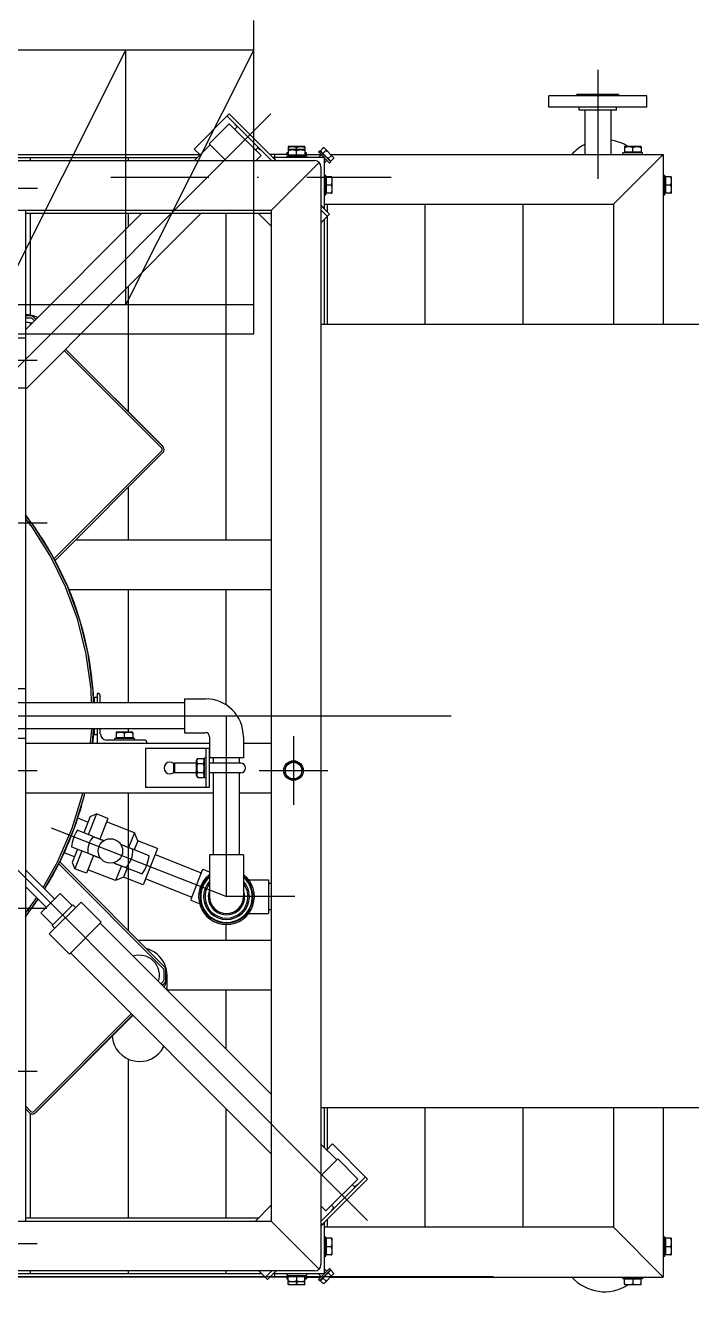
# Model space of a CAD drawing. Extents: x -24065 to -11187, y -102841 to -92978.
# Drawn here: x -13673 to -12991, y -100731 to -99437 of the extents above; entities that cross this region are included whole.
import ezdxf

# ---------------------------------------------------------------- set-up
doc = ezdxf.new("R2010")
doc.units = 0
doc.header["$LTSCALE"] = 200
doc.header["$MEASUREMENT"] = 0
doc.linetypes.add('CENTER', pattern=[2, 1.25, -0.25, 0.25, -0.25])
doc.linetypes.add('DASHDOT', pattern=[1, 0.5, -0.25, 0, -0.25])
for name, color, linetype in [('CENTRO', 1, 'DASHDOT'), ('DIM', 1, 'Continuous'), ('M2', 2, 'Continuous'), ('M3', 3, 'Continuous'), ('MC1', 8, 'CENTER')]:
    doc.layers.add(name, color=color, linetype=linetype)

# ---------------------------------------------------------------- blocks, each defined once
blk = doc.blocks.new('ghfgh')
at = {"layer": 'M2'}
for p, q in [((14657.7, -9830.2), (14557.7, -9830.2)), ((14557.7, -9841.6), (14557.7, -9830.2)), ((14629.2, -9828.6), (14586.2, -9828.6)), ((14586.2, -9830.2), (14586.2, -9828.6)), ((14629.2, -9830.2), (14629.2, -9828.6)), ((14657.7, -9841.6), (14657.7, -9830.2)), ((14657.7, -9841.6), (14557.7, -9841.6)), ((14588.7, -9844.6), (14588.7, -9841.6)), ((14626.7, -9844.6), (14588.7, -9844.6)), ((14594.4, -9844.6), (14594.4, -9889.9)), ((14621, -9844.6), (14621, -9889.9)), ((14626.7, -9844.6), (14626.7, -9841.6)), ((14185.3, -10445.8), (14185.3, -10480.4)), ((14185.3, -10445.8), (14206.7, -10445.8)), ((14185.3, -10449.8), (13990.8, -10449.8)), ((14185.3, -10476.4), (13990.8, -10476.4)), ((14185.3, -10480.4), (14206.7, -10480.4)), ((14210.8, -10484.5), (14210.8, -10506)), ((14245.4, -10484.5), (14245.4, -10506)), ((14210.3, -10496.5), (14145.3, -10496.5)), ((14145.3, -10496.5), (14145.3, -10536.5)), ((14207.1, -10496.5), (14207.1, -10536.5)), ((14210.3, -10496.5), (14210.3, -10536.5)), ((14174.1, -10512.2), (14174.8, -10511.5)), ((14174.1, -10520.8), (14174.1, -10512.2)), ((14174.8, -10511.5), (14174.8, -10521.5)), ((14197.4, -10511.5), (14174.8, -10511.5)), ((14197.4, -10508.8), (14198.7, -10506.7)), ((14197.4, -10524.1), (14197.4, -10508.8)), ((14198.7, -10506.7), (14204.2, -10506.7)), ((14198.7, -10511.7), (14204.2, -10511.7)), ((14205.4, -10508.8), (14204.2, -10506.7)), ((14205.4, -10506.5), (14205.4, -10526.5)), ((14207.1, -10506.5), (14205.4, -10506.5)), ((14242.6, -10511.5), (14210.3, -10511.5)), ((14245.4, -10506), (14210.8, -10506)), ((14214.8, -10511.5), (14214.8, -10506)), ((14241.5, -10511.5), (14241.5, -10506)), ((14174.1, -10520.8), (14174.8, -10521.5)), ((14197.4, -10521.5), (14174.8, -10521.5)), ((14197.4, -10524.1), (14198.7, -10526.3)), ((14204.2, -10521.3), (14198.7, -10521.3)), ((14198.7, -10526.3), (14204.2, -10526.3)), ((14205.4, -10524.1), (14204.2, -10526.3)), ((14242.6, -10521.5), (14210.3, -10521.5)), ((14214.8, -10605), (14214.8, -10521.5)), ((14241.5, -10605), (14241.5, -10521.5)), ((14210.3, -10536.5), (14145.3, -10536.5)), ((14207.1, -10526.5), (14205.4, -10526.5)), ((14095.1, -10563.3), (14086.8, -10584.6)), ((14088.8, -10566), (14095.1, -10563.3)), ((14106.9, -10567.9), (14095.1, -10563.3)), ((14086.5, -10571.9), (14076, -10567.7)), ((14088.8, -10566), (14082.2, -10582.8)), ((14106.9, -10567.9), (14098.6, -10589.2)), ((14133.9, -10582.6), (14105.5, -10571.5)), ((14091.7, -10586.5), (14075.4, -10580.1)), ((14133.9, -10582.6), (14128, -10597.8)), ((14137.4, -10590.7), (14133.8, -10600)), ((14137.4, -10590.7), (14133.9, -10582.6)), ((14157.7, -10598.7), (14137.4, -10590.7)), ((14072.7, -10607.1), (14062.2, -10603)), ((14069.7, -10596.9), (14086.6, -10603.5)), ((14075.8, -10599.3), (14070.4, -10612.9)), ((14080.3, -10601.1), (14073.2, -10619.3)), ((14149.1, -10606.1), (14132.4, -10599.5)), ((14157.7, -10598.7), (14143, -10635.9)), ((14070.4, -10612.9), (14073.2, -10619.3)), ((14092.1, -10605.7), (14084.9, -10623.9)), ((14120.7, -10616.4), (14114.7, -10631.5)), ((14155.2, -10604.9), (14202.3, -10623.4)), ((14245.4, -10605), (14210.8, -10605)), ((14210.8, -10605), (14210.8, -10647.8)), ((14245.4, -10605), (14245.4, -10647.8)), ((14084.9, -10623.9), (14073.2, -10619.3)), ((14114.7, -10631.5), (14086.3, -10620.4)), ((14122.8, -10628), (14114.7, -10631.5)), ((14126.5, -10618.7), (14122.8, -10628)), ((14143, -10635.9), (14122.8, -10628)), ((14125.1, -10618.1), (14141.8, -10624.7)), ((14145.5, -10629.7), (14192.5, -10648.2)), ((14203.4, -10620.7), (14191.5, -10650.9)), ((14210.8, -10622.8), (14204.3, -10620.2)), ((14250.8, -10630.5), (14271, -10630.5)), ((14271, -10630.5), (14271, -10665.1)), ((14273.8, -10634.5), (14271, -10634.5)), ((14200.6, -10655.3), (14191.9, -10651.9)), ((14250.8, -10665.1), (14271, -10665.1)), ((14273.8, -10661.2), (14271, -10661.2))]:
    blk.add_line(p, q, dxfattribs=at)
blk.add_circle((14109.4, -10601.2), 12.5, dxfattribs=at)
for centre, radius, start, end in [((14206.7, -10484.5), 38.7, 0, 90), ((14206.7, -10484.5), 4.14, 0, 90), ((14170.3, -10516.5), 6, 48.2091, 311.7909), ((14242.6, -10516.5), 5, 270, 90), ((14068.5, -10577.2), 2, 336.7241, 342.931), ((14109.4, -10601.2), 40, 148.1968, 173.7907), ((14068.5, -10577.2), 4, 336.7241, 342.931), ((14109.4, -10601.2), 23, 140.3312, 185.7484), ((14109.4, -10601.2), 23, 312.7859, 4.3288), ((14109.4, -10601.2), 40, 324.0798, 353.0349), ((14228.1, -10647.8), 28.5, 127.3742, 52.6258), ((14228.1, -10647.8), 27, 129.8471, 50.1529), ((14228.1, -10647.8), 26.4, 130.8684, 49.1316), ((14204.1, -10620.9), 0.756, 68.5574, 158.5574), ((14228.1, -10647.8), 23.4, 137.6821, 42.3179), ((14228.1, -10647.8), 21.9, 142.1925, 37.8075), ((14228.1, -10647.8), 18.6, 158.3153, 21.6847), ((14192.2, -10651.2), 0.756, 158.5574, 248.5574), ((14228.1, -10647.8), 17.3, 180, 0)]:
    blk.add_arc(centre, radius, start, end, dxfattribs=at)
for points, weights in [([(14198.7, -10511.7), (14197.2, -10509.2), (14198.7, -10506.7)], [1, 1.15804961504, 1]), ([(14198.7, -10521.3), (14197.3, -10516.5), (14198.7, -10511.7)], [1, 1.1481454356, 1]), ([(14204.2, -10506.7), (14205.6, -10509.2), (14204.2, -10511.7)], [1, 1.15804961504, 1]), ([(14204.2, -10511.7), (14205.6, -10516.5), (14204.2, -10521.3)], [1, 1.1481454356, 1]), ([(14198.7, -10526.3), (14197.2, -10523.8), (14198.7, -10521.3)], [1, 1.15804961504, 1]), ([(14204.2, -10521.3), (14205.6, -10523.8), (14204.2, -10526.3)], [1, 1.15804961504, 1]), ([(14102.6, -10590.8), (14098.7, -10589.3), (14091.7, -10586.5)], [1, 1.05833764344, 1]), ([(14086.6, -10603.5), (14094.8, -10606.8), (14099.3, -10608.5)], [1, 1.08385277719, 1]), ([(14132.4, -10599.5), (14124.4, -10596.4), (14120.1, -10594.7)], [1, 1.07739880307, 1]), ([(14112.8, -10613.3), (14117.1, -10615), (14125.1, -10618.1)], [1, 1.07739880307, 1])]:
    blk.add_rational_spline(points, weights, degree=2, dxfattribs=at)
at = {"layer": 'M3'}
for p, q in [((14231, -9848.5), (14195, -9884.4)), ((14228.7, -9850.7), (14274.3, -9896.3)), ((14231, -9848.5), (14278.8, -9896.3)), ((14210.3, -9879), (14230.8, -9858.5)), ((14263.4, -9891), (14230.8, -9858.5)), ((14236.5, -9864.2), (14239.3, -9861.3)), ((14227.6, -9896.3), (14210.3, -9879)), ((13248.2, -9889.9), (14200.6, -9889.9)), ((14201.1, -9890.4), (14195, -9884.4)), ((14195.2, -9896.3), (14211.4, -9880.1)), ((14257.7, -9885.4), (14260.5, -9882.5)), ((14258.1, -9896.3), (14263.4, -9891)), ((14291.3, -9889.9), (14272.4, -9889.9)), ((14277, -9889.9), (14277, -9893.2)), ((14291.3, -9888.2), (14289.8, -9888.2)), ((14289.8, -9889.9), (14289.8, -9888.2)), ((14289.8, -9891.4), (14309.8, -9891.4)), ((14289.8, -9891.4), (14289.8, -9893.1)), ((14308.3, -9881.8), (14291.3, -9881.8)), ((14291.3, -9882.6), (14291.3, -9885)), ((14308.3, -9885), (14291.3, -9885)), ((14291.3, -9885.8), (14291.3, -9890.8)), ((14308.3, -9890.8), (14291.3, -9890.8)), ((14292.1, -9891.4), (14292.1, -9890.8)), ((14299.8, -9885), (14299.8, -9882.6)), ((14299.8, -9890.8), (14299.8, -9885.8)), ((14307.5, -9891.4), (14307.5, -9890.8)), ((14308.3, -9882.6), (14308.3, -9885)), ((14308.3, -9885.8), (14308.3, -9890.8)), ((14309.8, -9888.2), (14308.3, -9888.2)), ((14308.3, -9889.9), (14324.7, -9889.9)), ((14309.8, -9889.9), (14309.8, -9888.2)), ((14309.8, -9891.4), (14309.8, -9893.1)), ((14322.1, -9893.1), (14325, -9890.2)), ((14322.2, -9887.4), (14323.3, -9886.2)), ((14333.5, -9898.7), (14322.2, -9887.4)), ((14334.6, -9897.6), (14323.3, -9886.2)), ((14324.1, -9886.2), (14327, -9883.3)), ((14324.1, -9886.2), (14327, -9883.3)), ((14326.7, -9888.8), (14324.1, -9886.2)), ((14324.1, -9886.2), (14324.1, -9886.2)), ((14324.9, -9887.9), (14325.4, -9887.4)), ((14329.6, -9885.9), (14326.7, -9888.8)), ((14326.7, -9888.8), (14329.7, -9885.9)), ((14334.7, -9896.8), (14326.7, -9888.8)), ((14326.7, -9888.8), (14326.7, -9888.8)), ((14327.8, -9883.3), (14327, -9883.3)), ((14337.6, -9893), (14327.8, -9883.3)), ((14329.7, -9885.9), (14329.6, -9885.9)), ((14335, -9891.2), (14332, -9894.1)), ((14332, -9894.1), (14335, -9891.2)), ((14334.5, -9889.9), (14674.6, -9889.9)), ((14335, -9891.2), (14335, -9891.2)), ((14623.8, -9940.7), (14674.6, -9889.9)), ((14653.4, -9888.2), (14633.4, -9888.2)), ((14633.4, -9889.9), (14633.4, -9888.2)), ((14651.9, -9881.8), (14634.9, -9881.8)), ((14634.9, -9882.6), (14634.9, -9887.6)), ((14651.9, -9887.6), (14634.9, -9887.6)), ((14635.7, -9888.2), (14635.7, -9887.6)), ((14643.4, -9887.6), (14643.4, -9882.6)), ((14651.1, -9888.2), (14651.1, -9887.6)), ((14651.9, -9882.6), (14651.9, -9887.6)), ((14653.4, -9889.9), (14653.4, -9888.2)), ((14674.6, -9889.9), (14674.6, -10063.1)), ((14318.2, -9896.3), (13197.3, -9896.3)), ((13251.4, -9893.1), (14198.4, -9893.1)), ((14027.8, -9896.3), (14027.8, -9893.1)), ((14127.8, -9896.3), (14127.8, -9893.1)), ((14273.8, -9947.1), (14322.7, -9898.1)), ((14327.8, -9893.1), (14275.6, -9893.1)), ((14324.6, -9902.6), (14324.6, -11023.6)), ((14327.8, -9893.1), (14327.8, -9945.3)), ((14327.8, -9898.8), (14330.7, -9895.9)), ((14333, -9895.9), (14333.4, -9895.5)), ((14333.5, -9898.7), (14334.6, -9897.6)), ((14337.6, -9893.9), (14334.7, -9896.8)), ((14334.7, -9896.8), (14337.6, -9893.9)), ((14334.7, -9896.8), (14334.7, -9896.8)), ((14337.6, -9893), (14337.6, -9893.9)), ((14327.8, -9911.1), (14329.5, -9911.1)), ((14329.5, -9931.1), (14329.5, -9911.1)), ((14329.5, -9913.4), (14330.1, -9913.4)), ((14335.1, -9912.6), (14330.1, -9912.6)), ((14330.1, -9912.6), (14330.1, -9929.6)), ((14335.9, -9912.6), (14335.9, -9929.6)), ((14674.6, -9911.1), (14676.3, -9911.1)), ((14676.3, -9931.1), (14676.3, -9911.1)), ((14676.3, -9913.4), (14676.9, -9913.4)), ((14681.9, -9912.6), (14676.9, -9912.6)), ((14676.9, -9912.6), (14676.9, -9929.6)), ((14682.7, -9912.6), (14682.7, -9929.6)), ((14327.8, -9931.1), (14329.5, -9931.1)), ((14329.5, -9928.8), (14330.1, -9928.8)), ((14330.1, -9921.1), (14335.1, -9921.1)), ((14335.1, -9929.6), (14330.1, -9929.6)), ((14674.6, -9931.1), (14676.3, -9931.1)), ((14676.3, -9928.8), (14676.9, -9928.8)), ((14676.9, -9921.1), (14681.9, -9921.1)), ((14681.9, -9929.6), (14676.9, -9929.6)), ((14324.6, -9942.1), (14333.5, -9951)), ((14327.6, -9943.9), (14327.8, -9943.9)), ((14327.8, -9940.7), (14623.8, -9940.7)), ((14330.9, -9940.7), (14330.9, -9948.5)), ((14430.9, -9940.7), (14430.9, -10063.1)), ((14530.9, -9940.7), (14530.9, -10063.1)), ((14623.8, -9940.7), (14623.8, -10063.1)), ((14273.8, -9947.1), (13241.7, -9947.1)), ((14022.5, -9947.1), (14022.5, -10979.1)), ((14273.8, -9950.2), (14022.5, -9950.2)), ((14022.5, -10129.8), (14202, -9950.2)), ((14022.5, -10069), (14141.2, -9950.2)), ((14027.8, -10054), (14027.8, -9950.2)), ((14127.8, -9963.7), (14127.8, -9950.2)), ((14227.8, -10283.3), (14227.8, -9950.2)), ((14273.8, -9963.2), (14260.9, -9950.2)), ((14273.8, -9947.1), (14273.8, -10979.1)), ((14324.6, -9946.6), (14331.2, -9953.3)), ((14333.5, -9951), (14324.6, -9959.9)), ((14327.8, -9956.7), (14327.8, -10063.1)), ((14330.9, -9953.6), (14330.9, -10063.1)), ((14127.8, -10152.6), (14127.8, -10024.5)), ((14029.7, -10054.6), (14022.5, -10054.6)), ((14027.9, -10054.8), (14022.5, -10054.8)), ((14022.5, -10056.8), (14027.9, -10056.8)), ((14029.3, -10057.4), (14031.7, -10059.8)), ((14033.3, -10058.1), (14029.7, -10054.6)), ((14030.7, -10055.9), (14033.1, -10058.3)), ((14027.8, -10063.7), (14027.8, -10061.9)), ((14324.6, -10063.1), (14724.6, -10063.1)), ((13493.1, -10077.3), (14022.5, -10077.3)), ((14062.1, -10090.2), (14161.9, -10189.9)), ((14063.5, -10088.7), (14163.3, -10188.5)), ((14162.8, -10187.6), (14063.7, -10088.6)), ((13493.1, -10128.1), (14022.5, -10128.1)), ((14051.5, -10303), (14161.9, -10192.7)), ((14163.3, -10194.1), (14052.9, -10304.5)), ((14127.8, -10283.3), (14127.8, -10229.6)), ((14029.7, -10267.5), (14022.5, -10258.5)), ((14028.2, -10268.7), (14022.5, -10261.7)), ((14027.2, -10264.4), (14025.8, -10265.8)), ((14047.6, -10299.1), (14028.3, -10268.9)), ((14049.3, -10298), (14030, -10267.8)), ((14074.1, -10283.3), (14273.8, -10283.3)), ((14063.6, -10331.4), (14047.7, -10299.3)), ((14065.4, -10330.5), (14049.5, -10298.4)), ((14051.5, -10303), (14053, -10304.4)), ((14052.8, -10304.3), (14052.7, -10304.3)), ((14076.1, -10365.3), (14063.7, -10331.6)), ((14077.9, -10364.6), (14065.6, -10330.9)), ((14066.9, -10334.1), (14273.8, -10334.1)), ((14127.8, -10449.8), (14127.8, -10334.1)), ((14227.8, -10452), (14227.8, -10334.1)), ((14084.8, -10400.2), (14076.1, -10365.5)), ((14086.7, -10399.8), (14078.1, -10365)), ((14089.7, -10436), (14084.8, -10400.5)), ((14091.6, -10435.7), (14086.8, -10400.2)), ((13837.8, -10435.1), (14022.5, -10435.1)), ((14090, -10449.8), (14089.7, -10436.2)), ((14092, -10449.8), (14091.7, -10436.1)), ((14092.8, -10444.1), (14092.8, -10449.8)), ((14092.8, -10444.1), (14095.9, -10444.1)), ((14096.1, -10440.3), (14095.9, -10440.3)), ((14095.9, -10440.3), (14095.9, -10449.8)), ((14099.1, -10449.8), (14099.1, -10443.3)), ((13969.3, -10485.9), (14022.5, -10485.9)), ((14089.1, -10491.1), (14090.3, -10476.4)), ((14091.1, -10491.1), (14092.3, -10476.4)), ((14092.8, -10476.4), (14092.8, -10482.1)), ((14092.8, -10482.1), (14095.9, -10482.1)), ((14095.9, -10476.4), (14095.9, -10491.1)), ((14099.1, -10481.6), (14099.1, -10476.4)), ((14133.9, -10486.2), (14113.9, -10486.2)), ((14113.9, -10487.9), (14113.9, -10486.2)), ((14132.4, -10479.8), (14115.4, -10479.8)), ((14115.4, -10480.6), (14115.4, -10485.6)), ((14132.4, -10485.6), (14115.4, -10485.6)), ((14116.2, -10486.2), (14116.2, -10485.6)), ((14123.9, -10485.6), (14123.9, -10480.6)), ((14127.8, -10479.8), (14127.8, -10476.4)), ((14131.6, -10486.2), (14131.6, -10485.6)), ((14132.4, -10480.6), (14132.4, -10485.6)), ((14133.9, -10487.9), (14133.9, -10486.2)), ((14022.5, -10491.1), (14210.8, -10491.1)), ((14143.7, -10487.9), (14105.5, -10487.9)), ((14146.7, -10491.1), (14146.7, -10491)), ((14245.4, -10491.1), (14273.8, -10491.1)), ((14022.5, -10541.9), (14214.8, -10541.9)), ((14070.4, -10577.8), (14080.9, -10543.6)), ((14072.3, -10578.4), (14082.8, -10544.2)), ((14080.9, -10543.4), (14081.2, -10541.9)), ((14082.9, -10543.7), (14083.3, -10541.9)), ((14127.8, -10682.6), (14127.8, -10541.9)), ((14241.5, -10541.9), (14273.8, -10541.9)), ((14056.1, -10611), (14070.3, -10578)), ((14058, -10611.7), (14072.1, -10578.8)), ((14040.6, -10638.4), (14056, -10611.1)), ((14042.1, -10639.9), (14057.8, -10612.1)), ((14056.4, -10614), (14057.8, -10612.6)), ((14056.4, -10614), (14163.5, -10721.1)), ((14166.3, -10721.1), (14057.6, -10612.4)), ((14052.3, -10650.1), (14022.5, -10620.3)), ((14043.8, -10658.6), (14022.5, -10637.3)), ((14033.9, -10648.7), (14022.5, -10664.5)), ((14035.3, -10650.1), (14022.5, -10668)), ((14038.2, -10664.3), (14058, -10644.5)), ((14079.5, -10653.3), (14047, -10685.9)), ((14070.3, -10656.9), (14058, -10644.5)), ((14079.5, -10653.3), (14100, -10673.8)), ((14025, -10661), (14026.4, -10662.5)), ((14050.5, -10676.7), (14038.2, -10664.3)), ((14049.8, -10677.4), (14071, -10656.2)), ((14073.9, -10659), (14071, -10656.2)), ((14052.6, -10680.2), (14049.8, -10677.4)), ((14100, -10673.8), (14067.5, -10706.4)), ((14099, -10674.9), (14273.8, -10849.7)), ((14227.8, -10692.1), (14227.8, -10676.3)), ((14047, -10685.9), (14067.5, -10706.4)), ((14137.3, -10692.1), (14273.8, -10692.1)), ((14068.6, -10705.3), (14273.8, -10910.5)), ((14164.1, -10722.5), (14164.1, -10733.2)), ((14166.1, -10733.2), (14166.1, -10722.5)), ((14166.3, -10735.1), (14166.3, -10721.1)), ((14167.3, -10743.2), (14167.3, -10728.1)), ((14163.5, -10734.6), (14161.1, -10737)), ((14164.9, -10736.1), (14162.5, -10738.5)), ((14162.7, -10738.6), (14166.3, -10735.1)), ((14167.3, -10742.9), (14273.8, -10742.9)), ((14227.8, -10803.7), (14227.8, -10742.9)), ((14130.7, -10767.4), (14031, -10867.2)), ((14132.1, -10768.9), (14032.4, -10868.6)), ((14033.3, -10868.1), (14132.3, -10769.1)), ((14127.8, -10975.9), (14127.8, -10813.8)), ((14022.5, -10861.5), (14028.1, -10867.2)), ((14022.5, -10864.3), (14026.7, -10868.6)), ((14027.8, -10975.9), (14027.8, -10869.3)), ((14227.8, -10975.9), (14227.8, -10864.5)), ((14324.6, -10863.1), (14724.6, -10863.1)), ((14327.8, -10863.1), (14327.8, -10903.7)), ((14330.9, -10863.1), (14330.9, -10905.9)), ((14430.9, -10863.1), (14430.9, -10985.5)), ((14530.9, -10863.1), (14530.9, -10985.5)), ((14623.8, -10863.1), (14623.8, -10985.5)), ((14674.6, -10863.1), (14674.6, -11036.3)), ((14324.6, -10900.5), (14340.8, -10916.7)), ((14330.5, -10906.4), (14336.5, -10900.4)), ((14372.4, -10936.3), (14336.5, -10900.4)), ((14341.9, -10915.7), (14324.6, -10932.9)), ((14341.9, -10915.7), (14362.4, -10936.2)), ((14370.1, -10934), (14324.6, -10979.6)), ((14372.4, -10936.3), (14324.6, -10984.1)), ((14362.4, -10936.2), (14329.8, -10968.7)), ((14356.7, -10941.8), (14359.5, -10944.7)), ((14257.7, -10979.1), (14273.8, -10963)), ((14324.6, -10963.5), (14329.8, -10968.7)), ((14335.5, -10963), (14338.3, -10965.9)), ((14022.5, -10975.9), (14260.9, -10975.9)), ((14330.9, -10977.7), (14330.9, -10985.5)), ((13241.7, -10979.1), (14273.8, -10979.1)), ((14322.7, -11028.1), (14273.8, -10979.1)), ((14327.8, -10982.3), (14327.6, -10982.3)), ((14327.8, -10980.9), (14327.8, -11033.1)), ((14623.8, -10985.5), (14327.8, -10985.5)), ((14674.6, -11036.3), (14623.8, -10985.5)), ((14327.8, -10995.1), (14329.5, -10995.1)), ((14329.5, -11015.1), (14329.5, -10995.1)), ((14329.5, -10997.4), (14330.1, -10997.4)), ((14335.1, -10996.6), (14330.1, -10996.6)), ((14330.1, -10996.6), (14330.1, -11013.6)), ((14335.9, -10996.6), (14335.9, -11013.6)), ((14674.6, -10995.1), (14676.3, -10995.1)), ((14676.3, -11015.1), (14676.3, -10995.1)), ((14676.3, -10997.4), (14676.9, -10997.4)), ((14681.9, -10996.6), (14676.9, -10996.6)), ((14676.9, -10996.6), (14676.9, -11013.6)), ((14682.7, -10996.6), (14682.7, -11013.6)), ((14327.8, -11015.1), (14329.5, -11015.1)), ((14329.5, -11012.8), (14330.1, -11012.8)), ((14330.1, -11005.1), (14335.1, -11005.1)), ((14335.1, -11013.6), (14330.1, -11013.6)), ((14674.6, -11015.1), (14676.3, -11015.1)), ((14676.3, -11012.8), (14676.9, -11012.8)), ((14676.9, -11005.1), (14681.9, -11005.1)), ((14681.9, -11013.6), (14676.9, -11013.6)), ((14318.2, -11029.9), (13197.3, -11029.9)), ((14027.8, -11033.1), (14027.8, -11029.9)), ((14127.8, -11033.1), (14127.8, -11029.9)), ((14227.8, -11033.1), (14227.8, -11029.9)), ((14269.9, -11038.8), (14261, -11029.9)), ((14274.3, -11029.9), (14267.6, -11036.6)), ((14278.8, -11029.9), (14269.9, -11038.8)), ((14322.2, -11038.8), (14333.5, -11027.5)), ((14323.3, -11040), (14334.6, -11028.6)), ((14334.7, -11029.4), (14324.1, -11040)), ((14327.8, -11027.4), (14330.7, -11030.3)), ((14333, -11030.3), (14333.4, -11030.7)), ((14333.5, -11027.5), (14334.6, -11028.6)), ((14334.7, -11029.4), (14337.6, -11032.3)), ((14334.7, -11029.4), (14337.6, -11032.3)), ((14264.1, -11033.1), (13187.8, -11033.1)), ((14267.3, -11036.3), (13224.4, -11036.3)), ((14291.3, -11036.3), (14272.4, -11036.3)), ((14327.8, -11033.1), (14275.6, -11033.1)), ((14277, -11033), (14277, -11036.3)), ((14289.8, -11033.1), (14289.8, -11034.8)), ((14289.8, -11034.8), (14309.8, -11034.8)), ((14289.8, -11036.3), (14289.8, -11038)), ((14289.8, -11038), (14291.3, -11038)), ((14308.3, -11035.4), (14291.3, -11035.4)), ((14291.3, -11040.4), (14291.3, -11035.4)), ((14291.3, -11043.6), (14291.3, -11041.2)), ((14308.3, -11041.2), (14291.3, -11041.2)), ((14292.1, -11034.8), (14292.1, -11035.4)), ((14299.8, -11035.4), (14299.8, -11040.4)), ((14299.8, -11041.2), (14299.8, -11043.6)), ((14307.5, -11034.8), (14307.5, -11035.4)), ((14308.3, -11040.4), (14308.3, -11035.4)), ((14308.3, -11036.3), (14324.7, -11036.3)), ((14308.3, -11038), (14309.8, -11038)), ((14308.3, -11043.6), (14308.3, -11041.2)), ((14309.8, -11033.1), (14309.8, -11034.8)), ((14309.8, -11036.3), (14309.8, -11038)), ((14322.1, -11033.1), (14325, -11036)), ((14322.2, -11038.8), (14323.3, -11040)), ((14327, -11042.9), (14324.1, -11040)), ((14324.1, -11040), (14327, -11042.9)), ((14324.9, -11038.3), (14325.4, -11038.8)), ((14329.7, -11040.3), (14326.7, -11037.4)), ((14326.7, -11037.4), (14329.6, -11040.3)), ((14327.8, -11042.9), (14327, -11042.9)), ((14337.6, -11033.1), (14327.8, -11042.9)), ((14329.6, -11040.3), (14329.7, -11040.3)), ((14335, -11035), (14332, -11032.1)), ((14332, -11032.1), (14335, -11035)), ((14334.5, -11036.3), (14674.6, -11036.3)), ((14335, -11035), (14335, -11035)), ((14337.6, -11033.1), (14337.6, -11032.3)), ((14633.4, -11036.3), (14633.4, -11038)), ((14653.5, -11038), (14633.4, -11038)), ((14651.9, -11038.6), (14634.9, -11038.6)), ((14634.9, -11043.6), (14634.9, -11038.6)), ((14635.7, -11038), (14635.7, -11038.6)), ((14643.4, -11038.6), (14643.4, -11043.6)), ((14651.1, -11038), (14651.1, -11038.6)), ((14651.9, -11043.6), (14651.9, -11038.6)), ((14653.4, -11036.3), (14653.4, -11038)), ((14653.5, -11036.3), (14653.5, -11038)), ((14308.3, -11044.4), (14291.3, -11044.4)), ((14651.9, -11044.4), (14634.9, -11044.4))]:
    blk.add_line(p, q, dxfattribs=at)
for radius in [10, 8.5]:
    blk.add_circle((14296.6, -10519.1), radius, dxfattribs=at)
for centre, radius, start, end in [((14614.6, -9919.9), 45, 116.714, 138.1897), ((14614.6, -9919.9), 45, 57.8512, 81.771), ((14280, -9893.2), 3.05, 180, 270), ((14318.2, -9902.6), 6.35, 0, 90), ((14327.6, -9940.8), 3.05, 180, 270), ((14022.7, -10081.7), 28.1, 64.0469, 90.5809), ((14027.9, -10058.8), 4, 45, 90), ((14027.9, -10058.8), 2, 45, 90), ((14022.7, -10081.7), 20.4, 71.6872, 90.7995), ((14160.4, -10191.3), 2, 315, 45), ((14159.2, -10191.1), 5, 22.311, 45), ((14160.4, -10191.3), 4, 315, 45), ((13757.8, -10463.1), 335, 28.606, 37.8019), ((14026.6, -10270), 4, 32.5862, 38.7931), ((14026.6, -10270), 2, 32.5862, 38.7931), ((14045.9, -10300.2), 2, 26.3793, 32.5862), ((14045.9, -10300.2), 4, 26.3793, 32.5862), ((13757.8, -10463.1), 335, 2.2813, 28.3241), ((14061.8, -10332.3), 2, 20.1724, 26.3793), ((14061.8, -10332.3), 4, 20.1724, 26.3793), ((14074.2, -10365.9), 2, 13.9655, 20.1724), ((14074.2, -10365.9), 4, 13.9655, 20.1724), ((14082.8, -10400.7), 2, 7.7586, 13.9655), ((14082.8, -10400.7), 4, 7.7586, 13.9655), ((14087.7, -10436.2), 4, 1.5517, 7.7586), ((14087.7, -10436.2), 2, 1.5517, 7.7586), ((14096.1, -10443.3), 3.05, 0, 90), ((13757.8, -10463.1), 335, 355.2055, 357.7187), ((14105.5, -10481.6), 6.35, 180, 270), ((14143.7, -10491), 3.05, 0, 90), ((13757.8, -10463.1), 335, 333.3799, 346.3952), ((14079, -10543), 2, 342.931, 349.1379), ((14079, -10543), 4, 342.931, 349.1379), ((14068.5, -10577.2), 2, 336.7241, 342.931), ((14068.5, -10577.2), 4, 336.7241, 342.931), ((13757.8, -10463.1), 335, 328.1126, 333.1672), ((14054.3, -10610.2), 2, 330.5172, 336.7241), ((14054.3, -10610.2), 4, 330.5172, 336.7241), ((13757.8, -10463.1), 335, 322.1981, 326.0138), ((14139.2, -10728.1), 28.1, 334.0469, 75.9292), ((14139.2, -10728.1), 20.4, 341.6872, 108.3128), ((14162.1, -10722.5), 4, 0, 45), ((14162.1, -10722.5), 2, 0, 45), ((14162.1, -10733.2), 2, 315, 0), ((14162.1, -10733.2), 4, 315, 0), ((14139.2, -10788.1), 28.1, 184.4265, 332.8154), ((14029.6, -10865.8), 4, 225, 315), ((14029.6, -10865.8), 2, 225, 315), ((14029.7, -10864.5), 5, 292.311, 315), ((14327.6, -10985.3), 3.05, 90, 180), ((14280, -11033), 3.05, 90, 180), ((14318.2, -11023.6), 6.35, 270, 0), ((14614.6, -11006.3), 45, 221.8103, 302.1488)]:
    blk.add_arc(centre, radius, start, end, dxfattribs=at)
for points, knots in [([(14239, -9861.7), (14238.7, -9861.5), (14238.4, -9861.3), (14238.2, -9861), (14237.8, -9860.7), (14237.5, -9860.3), (14236.9, -9859.4), (14236.7, -9859), (14236.3, -9858.4), (14236.1, -9858.2), (14236, -9858), (14236, -9858), (14236, -9858)], [-0.098383, -0.098383, -0.098383, -0.098383, 0, 0, 0, 0.1543099, 0.1543099, 0.3086197, 0.3086197, 0.4592722, 0.4592722, 0.4769061, 0.4769061, 0.4769061, 0.4769061]), ([(14263.9, -9885.9), (14263.9, -9885.9), (14263.9, -9885.9), (14263.7, -9885.7), (14263.4, -9885.6), (14262.8, -9885.2), (14262.4, -9885), (14261.6, -9884.4), (14261.2, -9884), (14260.8, -9883.7), (14260.6, -9883.4), (14260.4, -9883.2), (14260.2, -9882.9)], [-0.4769061, -0.4769061, -0.4769061, -0.4769061, -0.4592722, -0.4592722, -0.3086197, -0.3086197, -0.1543099, -0.1543099, 0, 0, 0, 0.0984534, 0.0984534, 0.0984534, 0.0984534]), ([(14359.2, -10944.3), (14359.4, -10944), (14359.6, -10943.8), (14359.8, -10943.5), (14360.2, -10943.2), (14360.6, -10942.8), (14361.4, -10942.2), (14361.8, -10942), (14362.4, -10941.6), (14362.7, -10941.5), (14362.9, -10941.3), (14362.9, -10941.3), (14362.9, -10941.3)], [-0.098383, -0.098383, -0.098383, -0.098383, 0, 0, 0, 0.1543099, 0.1543099, 0.3086197, 0.3086197, 0.4592722, 0.4592722, 0.4769061, 0.4769061, 0.4769061, 0.4769061]), ([(14334.9, -10969.2), (14335, -10969.2), (14335, -10969.2), (14335.1, -10969), (14335.3, -10968.8), (14335.7, -10968.2), (14335.9, -10967.8), (14336.5, -10966.9), (14336.8, -10966.5), (14337.2, -10966.2), (14337.4, -10965.9), (14337.7, -10965.7), (14337.9, -10965.5)], [-0.4769061, -0.4769061, -0.4769061, -0.4769061, -0.4592722, -0.4592722, -0.3086197, -0.3086197, -0.1543099, -0.1543099, 0, 0, 0, 0.0984534, 0.0984534, 0.0984534, 0.0984534])]:
    blk.add_open_spline(points, degree=3, knots=knots, dxfattribs=at)
for points, weights in [([(14291.3, -9881.8), (14291.3, -9881.8), (14291.3, -9882.6)], [1, 1.0379548493, 1]), ([(14291.3, -9882.6), (14293.5, -9881.8), (14295.5, -9881.8)], [1, 1.0379548493, 1]), ([(14291.3, -9885), (14291.3, -9885), (14291.3, -9885.8)], [1, 1.0379548493, 1]), ([(14291.3, -9885.8), (14293.5, -9885), (14295.5, -9885)], [1, 1.0379548493, 1]), ([(14295.5, -9881.8), (14297.5, -9881.8), (14299.8, -9882.6)], [1, 1.0379548493, 1]), ([(14295.5, -9885), (14297.5, -9885), (14299.8, -9885.8)], [1, 1.0379548493, 1]), ([(14299.8, -9882.6), (14302, -9881.8), (14304, -9881.8)], [1, 1.0379548493, 1]), ([(14299.8, -9885.8), (14302, -9885), (14304, -9885)], [1, 1.0379548493, 1]), ([(14304, -9881.8), (14306, -9881.8), (14308.3, -9882.6)], [1, 1.0379548493, 1]), ([(14304, -9885), (14306, -9885), (14308.3, -9885.8)], [1, 1.0379548493, 1]), ([(14308.3, -9882.6), (14308.3, -9881.8), (14308.3, -9881.8)], [1, 1.03795484931, 1]), ([(14308.3, -9885.8), (14308.3, -9885), (14308.3, -9885)], [1, 1.03795484931, 1]), ([(14327, -9883.3), (14327.5, -9883.3), (14327.9, -9883.3)], [1, 1.00447465467, 1]), ([(14329.6, -9885), (14329.6, -9885.4), (14329.6, -9885.9)], [1, 1.00447465467, 1]), ([(14329.7, -9885.9), (14330.4, -9886.2), (14331, -9886.5)], [1, 1.00447465467, 1]), ([(14334.4, -9889.8), (14334.7, -9890.5), (14335, -9891.2)], [1, 1.00447465467, 1]), ([(14335, -9891.2), (14335.5, -9891.2), (14335.9, -9891.3)], [1, 1.00447465467, 1]), ([(14634.9, -9881.8), (14634.9, -9881.8), (14634.9, -9882.6)], [1, 1.0379548493, 1]), ([(14634.9, -9882.6), (14637.2, -9881.8), (14639.2, -9881.8)], [1, 1.0379548493, 1]), ([(14639.2, -9881.8), (14641.1, -9881.8), (14643.4, -9882.6)], [1, 1.0379548493, 1]), ([(14643.4, -9882.6), (14645.7, -9881.8), (14647.7, -9881.8)], [1, 1.0379548493, 1]), ([(14647.7, -9881.8), (14649.6, -9881.8), (14651.9, -9882.6)], [1, 1.0379548493, 1]), ([(14651.9, -9882.6), (14651.9, -9881.8), (14651.9, -9881.8)], [1, 1.03795484931, 1]), ([(14337.5, -9893), (14337.6, -9893.4), (14337.6, -9893.9)], [1, 1.00447465467, 1]), ([(14335.9, -9912.6), (14335.9, -9912.6), (14335.1, -9912.6)], [1, 1.0379548493, 1]), ([(14335.1, -9912.6), (14335.9, -9914.9), (14335.9, -9916.8)], [1, 1.0379548493, 1]), ([(14335.9, -9916.8), (14335.9, -9918.8), (14335.1, -9921.1)], [1, 1.0379548493, 1]), ([(14682.7, -9912.6), (14682.7, -9912.6), (14681.9, -9912.6)], [1, 1.0379548493, 1]), ([(14681.9, -9912.6), (14682.7, -9914.9), (14682.7, -9916.8)], [1, 1.0379548493, 1]), ([(14682.7, -9916.8), (14682.7, -9918.8), (14681.9, -9921.1)], [1, 1.0379548493, 1]), ([(14335.1, -9921.1), (14335.9, -9923.4), (14335.9, -9925.3)], [1, 1.0379548493, 1]), ([(14335.9, -9925.3), (14335.9, -9927.3), (14335.1, -9929.6)], [1, 1.0379548493, 1]), ([(14335.1, -9929.6), (14335.9, -9929.6), (14335.9, -9929.6)], [1, 1.03795484931, 1]), ([(14681.9, -9921.1), (14682.7, -9923.4), (14682.7, -9925.3)], [1, 1.0379548493, 1]), ([(14682.7, -9925.3), (14682.7, -9927.3), (14681.9, -9929.6)], [1, 1.0379548493, 1]), ([(14681.9, -9929.6), (14682.7, -9929.6), (14682.7, -9929.6)], [1, 1.03795484931, 1]), ([(14115.4, -10479.8), (14115.4, -10479.8), (14115.4, -10480.6)], [1, 1.0379548493, 1]), ([(14115.4, -10480.6), (14117.7, -10479.8), (14119.7, -10479.8)], [1, 1.0379548493, 1]), ([(14119.7, -10479.8), (14121.7, -10479.8), (14123.9, -10480.6)], [1, 1.0379548493, 1]), ([(14123.9, -10480.6), (14126.2, -10479.8), (14128.2, -10479.8)], [1, 1.0379548493, 1]), ([(14128.2, -10479.8), (14130.2, -10479.8), (14132.4, -10480.6)], [1, 1.0379548493, 1]), ([(14132.4, -10480.6), (14132.4, -10479.8), (14132.4, -10479.8)], [1, 1.03795484931, 1]), ([(14288.5, -10513.5), (14288.3, -10516.1), (14288.1, -10518.4)], [1, 1.0379548493, 1]), ([(14293, -10511.4), (14290.9, -10512.4), (14288.5, -10513.5)], [1, 1.0379548493, 1]), ([(14297.4, -10509.3), (14295, -10510.4), (14293, -10511.4)], [1, 1.0379548493, 1]), ([(14301.4, -10512.1), (14299.6, -10510.8), (14297.4, -10509.3)], [1, 1.03795484931, 1]), ([(14305.5, -10514.9), (14303.3, -10513.4), (14301.4, -10512.1)], [1, 1.03795484931, 1]), ([(14288.1, -10518.4), (14287.9, -10520.7), (14287.7, -10523.3)], [1, 1.0379548493, 1]), ([(14287.7, -10523.3), (14289.9, -10524.8), (14291.7, -10526.1)], [1, 1.0379548493, 1]), ([(14291.7, -10526.1), (14293.6, -10527.4), (14295.8, -10528.9)], [1, 1.0379548493, 1]), ([(14300.2, -10526.8), (14302.3, -10525.8), (14304.7, -10524.7)], [1, 1.0379548493, 1]), ([(14304.7, -10524.7), (14304.9, -10522.1), (14305.1, -10519.8)], [1, 1.0379548493, 1]), ([(14305.1, -10519.8), (14305.3, -10517.5), (14305.5, -10514.9)], [1, 1.0379548493, 1]), ([(14295.8, -10528.9), (14298.2, -10527.8), (14300.2, -10526.8)], [1, 1.0379548493, 1]), ([(14335.9, -10996.6), (14335.9, -10996.6), (14335.1, -10996.6)], [1, 1.0379548493, 1]), ([(14335.1, -10996.6), (14335.9, -10998.9), (14335.9, -11000.8)], [1, 1.0379548493, 1]), ([(14335.9, -11000.8), (14335.9, -11002.8), (14335.1, -11005.1)], [1, 1.0379548493, 1]), ([(14682.7, -10996.6), (14682.7, -10996.6), (14681.9, -10996.6)], [1, 1.0379548493, 1]), ([(14681.9, -10996.6), (14682.7, -10998.9), (14682.7, -11000.8)], [1, 1.0379548493, 1]), ([(14682.7, -11000.8), (14682.7, -11002.8), (14681.9, -11005.1)], [1, 1.0379548493, 1]), ([(14335.1, -11005.1), (14335.9, -11007.4), (14335.9, -11009.3)], [1, 1.0379548493, 1]), ([(14335.9, -11009.3), (14335.9, -11011.3), (14335.1, -11013.6)], [1, 1.0379548493, 1]), ([(14335.1, -11013.6), (14335.9, -11013.6), (14335.9, -11013.6)], [1, 1.03795484931, 1]), ([(14681.9, -11005.1), (14682.7, -11007.4), (14682.7, -11009.3)], [1, 1.0379548493, 1]), ([(14682.7, -11009.3), (14682.7, -11011.3), (14681.9, -11013.6)], [1, 1.0379548493, 1]), ([(14681.9, -11013.6), (14682.7, -11013.6), (14682.7, -11013.6)], [1, 1.03795484931, 1]), ([(14295.5, -11041.2), (14293.5, -11041.2), (14291.3, -11040.4)], [1, 1.0379548493, 1]), ([(14291.3, -11040.4), (14291.3, -11041.2), (14291.3, -11041.2)], [1, 1.03795484931, 1]), ([(14295.5, -11044.4), (14293.5, -11044.4), (14291.3, -11043.6)], [1, 1.0379548493, 1]), ([(14291.3, -11043.6), (14291.3, -11044.4), (14291.3, -11044.4)], [1, 1.03795484931, 1]), ([(14299.8, -11040.4), (14297.5, -11041.2), (14295.5, -11041.2)], [1, 1.0379548493, 1]), ([(14299.8, -11043.6), (14297.5, -11044.4), (14295.5, -11044.4)], [1, 1.0379548493, 1]), ([(14304, -11041.2), (14302, -11041.2), (14299.8, -11040.4)], [1, 1.0379548493, 1]), ([(14304, -11044.4), (14302, -11044.4), (14299.8, -11043.6)], [1, 1.0379548493, 1]), ([(14308.3, -11040.4), (14306, -11041.2), (14304, -11041.2)], [1, 1.0379548493, 1]), ([(14308.3, -11043.6), (14306, -11044.4), (14304, -11044.4)], [1, 1.0379548493, 1]), ([(14308.3, -11041.2), (14308.3, -11041.2), (14308.3, -11040.4)], [1, 1.0379548493, 1]), ([(14308.3, -11044.4), (14308.3, -11044.4), (14308.3, -11043.6)], [1, 1.0379548493, 1]), ([(14327.9, -11042.9), (14327.5, -11042.9), (14327, -11042.9)], [1, 1.00447465467, 1]), ([(14329.6, -11040.3), (14329.6, -11040.8), (14329.6, -11041.2)], [1, 1.00447465467, 1]), ([(14331, -11039.7), (14330.4, -11040), (14329.7, -11040.3)], [1, 1.00447465467, 1]), ([(14335, -11035), (14334.7, -11035.7), (14334.4, -11036.4)], [1, 1.00447465467, 1]), ([(14335.9, -11034.9), (14335.5, -11035), (14335, -11035)], [1, 1.00447465467, 1]), ([(14337.6, -11032.3), (14337.6, -11032.8), (14337.5, -11033.2)], [1, 1.00447465467, 1]), ([(14639.2, -11044.4), (14637.2, -11044.4), (14634.9, -11043.6)], [1, 1.0379548493, 1]), ([(14634.9, -11043.6), (14634.9, -11044.4), (14634.9, -11044.4)], [1, 1.03795484931, 1]), ([(14643.4, -11043.6), (14641.1, -11044.4), (14639.2, -11044.4)], [1, 1.0379548493, 1]), ([(14647.7, -11044.4), (14645.7, -11044.4), (14643.4, -11043.6)], [1, 1.0379548493, 1]), ([(14651.9, -11043.6), (14649.6, -11044.4), (14647.7, -11044.4)], [1, 1.0379548493, 1]), ([(14651.9, -11044.4), (14651.9, -11044.4), (14651.9, -11043.6)], [1, 1.0379548493, 1])]:
    blk.add_rational_spline(points, weights, degree=2, dxfattribs=at)
at = {"layer": 'MC1', "ltscale": 5}
for p, q in [((14607.7, -9803.6), (14607.7, -9914.9)), ((13838.4, -10283.5), (14273.4, -9848.5)), ((14044.7, -10266.3), (13864.7, -10266.3)), ((14228.1, -10647.8), (14228.1, -10463.1)), ((13937.4, -10543.7), (14372.4, -10978.7)), ((14048.9, -10577.5), (14228.1, -10647.8)), ((14298, -10647.8), (14228.1, -10647.8)), ((14044.6, -10660), (13864.6, -10660))]:
    blk.add_line(p, q, dxfattribs=at)
at = {"layer": 'MC1', "ltscale": 2.5}
for p, q in [((13964.9, -9924.3), (14034.9, -9924.3)), ((13964.7, -10100.1), (14034.7, -10100.1)), ((14296.6, -10484.1), (14296.6, -10554.1)), ((13964.7, -10519.1), (14034.7, -10519.1)), ((14261.6, -10519.1), (14331.6, -10519.1)), ((13964.7, -10826.1), (14034.7, -10826.1)), ((13964.7, -11001.9), (14034.7, -11001.9))]:
    blk.add_line(p, q, dxfattribs=at)
at = {"layer": 'MC1', "ltscale": 10}
blk.add_line((13057.8, -10463.1), (14457.8, -10463.1), dxfattribs=at)
blk = doc.blocks.new('fgfgd')
at = {"layer": 'CENTRO'}
blk.add_line((1351.1, -29207), (-1136.3, -29207), dxfattribs=at)
at = {"layer": 'DIM'}
for p, q in [((-996.2, -29337), (-865.3, -29077)), ((-865.3, -29077), (-865.3, -29337)), ((-865.3, -29337), (-734.4, -29077))]:
    blk.add_line(p, q, dxfattribs=at)
at = {"layer": 'M3'}
for p, q in [((-996.2, -29047), (-996.2, -29367)), ((1143.8, -29047), (-996.2, -29047)), ((1143.8, -29077), (-996.2, -29077)), ((1143.8, -29337), (-996.2, -29337))]:
    blk.add_line(p, q, dxfattribs=at)

msp = doc.modelspace()

# ---------------------------------------------------------------- linework, layer by layer
at = {"layer": 'DIM'}
msp.add_line((-13194.1, -100715.5), (-14590.4, -100715.4), dxfattribs=at)

# ---------------------------------------------------------------- block references
at = {"layer": 'DIM', "rotation": 180}
msp.add_blockref('fgfgd', (-14435.1, -128799.4), dxfattribs=at)
at = {"layer": 'DIM'}
msp.add_blockref('ghfgh', (-27695.1, -89679.3), dxfattribs=at)

doc.saveas('drawing.dxf')
